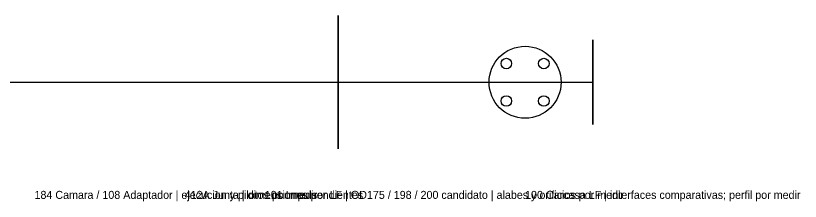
# Model space of a CAD drawing. Header units: millimetres. Extents: x -1939 to 412, y -179 to 100.
# Drawn here: x -763 to 412, y -179 to 100 of the extents above; entities that cross this region are included whole.
import ezdxf

# ---------------------------------------------------------------- set-up
doc = ezdxf.new("R2010")
doc.units = ezdxf.units.MM
for name, color, linetype in [('BRIDAS_CANDIDATAS', 3, 'CONTINUOUS'), ('GUIA', 7, 'CONTINUOUS'), ('IMPULSOR_101_LF_175', 2, 'Continuous'), ('IMPULSOR_101_LF_198', 4, 'Continuous'), ('IMPULSOR_101_LF_200', 6, 'Continuous')]:
    doc.layers.add(name, color=color, linetype=linetype)

msp = doc.modelspace()

# ---------------------------------------------------------------- linework, layer by layer
at = {"layer": 'BRIDAS_CANDIDATAS', "extrusion": (1, 0, 0)}
for centre, radius in [((0, 133.35, 101.6), 63.5), ((34.79849, 168.14849, 101.6), 7.9375), ((34.79849, 98.55151, 101.6), 7.9375), ((-34.79849, 168.14849, 101.6), 7.9375), ((-34.79849, 98.55151, 101.6), 7.9375)]:
    msp.add_circle(centre, radius, dxfattribs=at)
at = {"layer": 'BRIDAS_CANDIDATAS'}
for centre, radius in [((0, 0, 298.45), 53.975), ((-28.0633, 28.0633, 298.45), 7.9375), ((28.0633, 28.0633, 298.45), 7.9375), ((-28.0633, -28.0633, 298.45), 7.9375), ((28.0633, -28.0633, 298.45), 7.9375)]:
    msp.add_circle(centre, radius, dxfattribs=at)
at = {"layer": 'GUIA'}
msp.add_line((-1930, 0, 133.35), (101.6, 0, 133.35), dxfattribs=at)
at = {"layer": 'IMPULSOR_101_LF_175', "extrusion": (1, 0, 0)}
msp.add_circle((0, 133.35, -280), 87.5, dxfattribs=at)
at = {"layer": 'IMPULSOR_101_LF_198', "extrusion": (1, 0, 0)}
msp.add_circle((0, 133.35, -280), 99, dxfattribs=at)
at = {"layer": 'IMPULSOR_101_LF_200', "extrusion": (1, 0, 0)}
msp.add_circle((0, 133.35, -280), 100, dxfattribs=at)

# ---------------------------------------------------------------- texts
at = {"layer": 'GUIA'}
for s, p in [('184 Camara / 108 Adaptador | ejecucion y pilotos por medir', (-735, -175)), ('412A Junta | dimensiones pendientes', (-510, -175, 32)), ('101 Impulsor LF | OD175 / 198 / 200 candidato | alabes y orificios por medir', (-390, -175)), ('100 Carcasa LF | interfaces comparativas; perfil por medir', (0, -175))]:
    msp.add_text(s, height=12, dxfattribs=at).set_placement(p)

doc.saveas('drawing.dxf')
